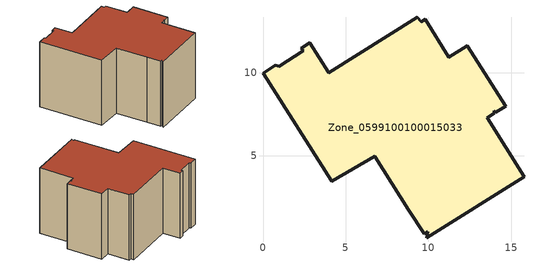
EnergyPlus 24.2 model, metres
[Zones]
Zone_0599100100015033
 floor ground (C_G): 2.32,11.49 2.81,11.81 3.98,10 9.32,13.37 9.55,13.09 9.79,13.22 11.23,10.95 12.34,11.64 14.66,7.99 14.06,7.6 13.98,7.7 13.97,7.54 13.56,7.28 15.77,3.72 9.89,0.02 9.94,0.39 9.73,0.27 8.79,1.69 6.74,4.94 4.15,3.45 0,9.98 0.73,10.46 0.99,10.4 2.43,11.34 z0
 wall outside (C_F): 4.15,3.45 6.74,4.94 8.79,1.69 9.73,0.27 9.94,0.39 9.89,0.02 15.77,3.72 13.56,7.28 13.97,7.54 13.98,7.7 14.06,7.6 14.66,7.99 12.34,11.64 11.23,10.95 9.79,13.22 9.55,13.09 9.32,13.37 3.98,10 2.81,11.81 2.32,11.49 2.43,11.34 0.99,10.4 0.73,10.46 0,9.98 4.15,3.45 z0:8.3
 roof outside (C_R): 9.73,0.27 9.94,0.39 9.89,0.02 15.77,3.72 13.56,7.28 13.97,7.54 13.98,7.7 14.06,7.6 14.66,7.99 12.34,11.64 11.23,10.95 9.79,13.22 9.55,13.09 9.32,13.37 3.98,10 2.81,11.81 2.32,11.49 2.43,11.34 0.99,10.4 0.73,10.46 0,9.98 4.15,3.45 6.74,4.94 8.79,1.69 z8.3
[BUILDING]
Pand.0599100100015033: North Axis=0; Terrain=City; Loads Convergence Tolerance Value=0.04; Temperature Convergence Tolerance Value=0.4; Solar Distribution=FullExterior; Maximum Number of Warmup Days=25; Minimum Number of Warmup Days=1
[Site:Location]
Rotterdam.The.Hague.AP_ZH_NLD Design_Conditions: Latitude=51.96; Longitude=4.45; Time Zone=1; Elevation=-4.5
[SITE:GROUNDTEMPERATURE:BUILDINGSURFACE]
18, 18, 18, 18, 18, 18, 18, 18, 18, 18, 18, 18
[MATERIAL] Thermal Absorptance=0.9; Solar Absorptance=0.7; Visible Absorptance=0.7
Name | Roughness | Thickness | Conductivity | Density | Specific Heat
G.D.2015-2018 | MediumSmooth | 0.15 | 0.0428571 | 540 | 1210
F.D.2015-2018 | Rough | 0.3 | 0.0666667 | 1920 | 840
R.D.2015-2018 | MediumRough | 0.2 | 0.0333333 | 1500 | 1000
[CONSTRUCTION]
C_G: G.D.2015-2018
C_F: F.D.2015-2018
C_R: R.D.2015-2018
[ZONE]
Zone_0599100100015033: Type=1; Multiplier=1; Ceiling Height=Autocalculate; Volume=Autocalculate; Floor Area=autocalculate; Part of Total Floor Area=Yes
[ZONEINFILTRATION:DESIGNFLOWRATE]
Infil_Zone_0599100100015033: Zone or ZoneList or Space or SpaceList=Zone_0599100100015033; Schedule=AlwaysOn; Design Flow Rate Calculation Method=Flow/Area; Flow Rate per Floor Area=0.0021; Constant Term Coefficient=1; Temperature Term Coefficient=0; Velocity Term Coefficient=0; Velocity Squared Term Coefficient=0
[HVACTEMPLATE:ZONE:IDEALLOADSAIRSYSTEM]
Zone_0599100100015033: Maximum Heating Supply Air Temperature=50; Minimum Cooling Supply Air Temperature=13; Maximum Heating Supply Air Humidity Ratio=0.0156; Minimum Cooling Supply Air Humidity Ratio=0.0077; Heating Limit=NoLimit; Cooling Limit=NoLimit; Dehumidification Control Type=ConstantSensibleHeatRatio; Cooling Sensible Heat Ratio=0.7; Dehumidification Setpoint=60; Humidification Control Type=None; Humidification Setpoint=30; Outdoor Air Method=None; Outdoor Air Flow Rate per Person=0.00944; Outdoor Air Flow Rate per Zone Floor Area=0; Outdoor Air Flow Rate per Zone=0; Demand Controlled Ventilation Type=None; Outdoor Air Economizer Type=NoEconomizer; Heat Recovery Type=None; Sensible Heat Recovery Effectiveness=0.7; Latent Heat Recovery Effectiveness=0.65
[ZONECONTROL:THERMOSTAT]
ThermostatControl_Zone_0599100100015033: Zone or ZoneList=Zone_0599100100015033; Control Type Schedule=DualSetpointControlType; Control 1=Thermostat_Zone_0599100100015033; Temperature Difference Between Cutout And Setpoint=0
[THERMOSTATSETPOINT:DUALSETPOINT]
Thermostat_Zone_0599100100015033: Heating Setpoint Temperature Schedule=HeatingSetpoint_Zone_0599100100015033; Cooling Setpoint Temperature Schedule=CoolingSetpoint_Zone_0599100100015033
[SCHEDULE:COMPACT]
HeatingSetpoint_Zone_0599100100015033: Through: 12/31, For: AllDays, Until: 24:00, 21
CoolingSetpoint_Zone_0599100100015033: Through: 12/31, For: AllDays, Until: 24:00, 24
DualSetpointControlType: Through: 12/31, For: AllDays, Until: 24:00, 4
AlwaysOn: Through: 12/31, For: AllDays, Until: 24:00, 1
